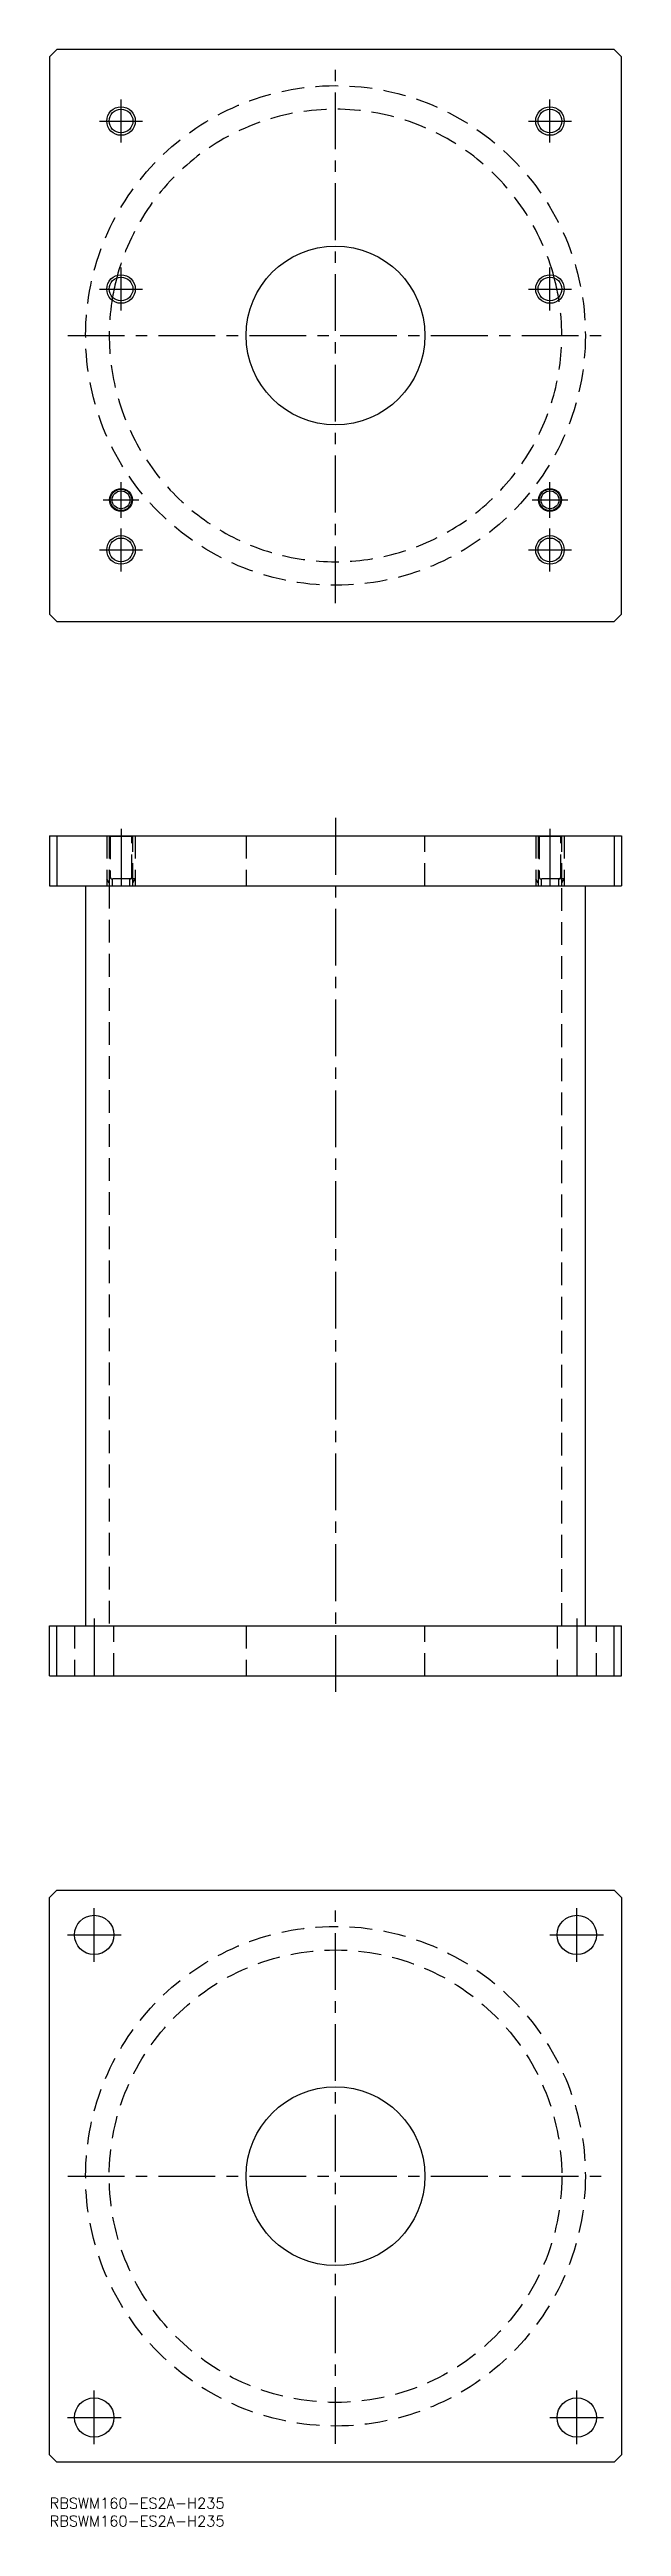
# Model space of a CAD drawing. Extents: x 0 to 160, y -8 to 685.
import ezdxf

# ---------------------------------------------------------------- set-up
doc = ezdxf.new("R2010")
doc.units = 0
doc.header["$LTSCALE"] = 0.5
doc.linetypes.add('CENTER', pattern=[50.8, 31.75, -6.35, 6.35, -6.35])
doc.linetypes.add('DASHED', pattern=[19.05, 12.7, -6.35])
for name, color, linetype in [('MSM_CENTER', 1, 'CENTER'), ('MSM_CONTINUOUS', 7, 'CONTINUOUS'), ('MSM_DASHED', 4, 'DASHED'), ('MSM_NARROW', 5, 'CONTINUOUS'), ('MSM_PART_NUMBER', 7, 'CONTINUOUS')]:
    doc.layers.add(name, color=color, linetype=linetype)
doc.styles.get("Standard").update_dxf_attribs({"font": 'txt.shx', "height": 3, "bigfont": 'bigfont.shx'})

# ---------------------------------------------------------------- blocks, each defined once
blk = doc.blocks.new('*U4')
at = {"layer": 'MSM_PART_NUMBER'}
blk.add_text('RBSWM160-ES2A-H235', height=3, dxfattribs=at).set_placement((0, -3))
blk = doc.blocks.new('*U5')
at = {"layer": 'MSM_PART_NUMBER'}
blk.add_text('RBSWM160-ES2A-H235', height=3, dxfattribs=at).set_placement((0, -8))

msp = doc.modelspace()

# ---------------------------------------------------------------- linework, layer by layer
at = {"layer": 'MSM_CENTER'}
for p, q in [((80, 530.1), (80, 679.9)), ((20, 659), (20, 671)), ((140, 659), (140, 671)), ((14, 665), (26, 665)), ((134, 665), (146, 665)), ((20, 612), (20, 624)), ((140, 612), (140, 624)), ((14, 618), (26, 618)), ((134, 618), (146, 618)), ((5.1, 605), (154.9, 605)), ((20, 554), (20, 564)), ((140, 554), (140, 564)), ((15, 559), (25, 559)), ((135, 559), (145, 559)), ((20, 539), (20, 551)), ((140, 539), (140, 551)), ((14, 545), (26, 545)), ((134, 545), (146, 545)), ((20, 467), (20, 449)), ((80, 470), (80, 225)), ((140, 467), (140, 449)), ((12.5, 246), (12.5, 228)), ((147.5, 246), (147.5, 228)), ((12.5, 150), (12.5, 165)), ((80, 15.1), (80, 164.9)), ((147.5, 150), (147.5, 165)), ((5, 157.5), (20, 157.5)), ((140, 157.5), (155, 157.5)), ((5.1, 90), (154.9, 90)), ((12.5, 15), (12.5, 30)), ((147.5, 15), (147.5, 30)), ((5, 22.5), (20, 22.5)), ((140, 22.5), (155, 22.5))]:
    msp.add_line(p, q, dxfattribs=at)
at = {"layer": 'MSM_CONTINUOUS'}
for p, q in [((2, 685), (0, 683)), ((0, 683), (0, 527)), ((158, 685), (2, 685)), ((160, 683), (158, 685)), ((160, 527), (160, 683)), ((0, 527), (2, 525)), ((158, 525), (160, 527)), ((2, 525), (158, 525)), ((0, 465), (160, 465)), ((0, 465), (0, 451)), ((2, 465), (2, 451)), ((158, 465), (158, 451)), ((160, 465), (160, 451)), ((0, 451), (160, 451)), ((10.1, 451), (10.1, 244)), ((149.9, 244), (149.9, 451)), ((0, 244), (160, 244)), ((0, 230), (0, 244)), ((2, 230), (2, 244)), ((158, 230), (158, 244)), ((160, 230), (160, 244)), ((0, 230), (160, 230)), ((0, 168), (2, 170)), ((0, 12), (0, 168)), ((2, 170), (158, 170)), ((158, 170), (160, 168)), ((160, 168), (160, 12)), ((2, 10), (0, 12)), ((158, 10), (2, 10)), ((160, 12), (158, 10))]:
    msp.add_line(p, q, dxfattribs=at)
for centre, radius in [((20, 665), 3.3235), ((140, 665), 3.3235), ((80, 605), 25), ((20, 618), 3.3235), ((140, 618), 3.3235), ((20, 559), 3.2), ((20, 559), 3), ((20, 559), 2.5), ((140, 559), 3.2), ((140, 559), 3), ((140, 559), 2.5), ((20, 545), 3.3235), ((140, 545), 3.3235), ((12.5, 157.5), 5.5), ((147.5, 157.5), 5.5), ((80, 90), 25), ((12.5, 22.5), 5.5), ((147.5, 22.5), 5.5)]:
    msp.add_circle(centre, radius, dxfattribs=at)
for start, end in [(165.2734543, 170.2763003), (9.7236997, 14.7265457)]:
    msp.add_arc((80, 605), 63.3, start, end, dxfattribs=at)
at = {"layer": 'MSM_DASHED'}
for p, q in [((16, 465), (16, 451)), ((16.6765, 465), (16.6765, 451)), ((16.8, 465), (17, 464.8)), ((17, 464.8), (17, 453.4)), ((23, 464.8), (17, 464.8)), ((23, 464.8), (23.2, 465)), ((23, 453.4), (23, 464.8)), ((23.3235, 451), (23.3235, 465)), ((24, 465), (24, 451)), ((55, 465), (55, 451)), ((105, 451), (105, 465)), ((136, 465), (136, 451)), ((136.6765, 465), (136.6765, 451)), ((136.8, 465), (137, 464.8)), ((137, 464.8), (137, 453.4)), ((143, 464.8), (137, 464.8)), ((143, 464.8), (143.2, 465)), ((143, 453.4), (143, 464.8)), ((143.3235, 451), (143.3235, 465)), ((144, 465), (144, 451)), ((24, 453), (16, 453)), ((16.6765, 451.8283), (16, 453)), ((16.7, 451), (16.7, 244)), ((17.5, 453), (17.5, 451)), ((22.5, 451), (22.5, 453)), ((23.3235, 451.8283), (24, 453)), ((144, 453), (136, 453)), ((136.6765, 451.8283), (136, 453)), ((137.5, 453), (137.5, 451)), ((142.5, 451), (142.5, 453)), ((143.3, 244), (143.3, 451)), ((143.3235, 451.8283), (144, 453)), ((7, 244), (7, 230)), ((18, 230), (18, 244)), ((55, 244), (55, 230)), ((105, 230), (105, 244)), ((142, 244), (142, 230)), ((153, 230), (153, 244))]:
    msp.add_line(p, q, dxfattribs=at)
for centre, radius in [((80, 605), 69.9), ((80, 90), 69.9), ((80, 90), 63.3)]:
    msp.add_circle(centre, radius, dxfattribs=at)
for centre, radius, start, end in [((80, 605), 63.3, 14.7265457, 165.2734543), ((80, 605), 63.3, 170.2763003, 9.7236997), ((17.4, 453.4), 0.4, 180, 270), ((22.6, 453.4), 0.4, 270, 360), ((137.4, 453.4), 0.4, 180, 270), ((142.6, 453.4), 0.4, 270, 360)]:
    msp.add_arc(centre, radius, start, end, dxfattribs=at)
at = {"layer": 'MSM_NARROW'}
for centre in [(20, 665), (140, 665), (20, 618), (140, 618), (20, 545), (140, 545)]:
    msp.add_circle(centre, 4, dxfattribs=at)

# ---------------------------------------------------------------- block references
at = {"layer": 'MSM_CONTINUOUS'}
for name in ['*U4', '*U5']:
    msp.add_blockref(name, (0, 0), dxfattribs=at)

doc.saveas('drawing.dxf')
